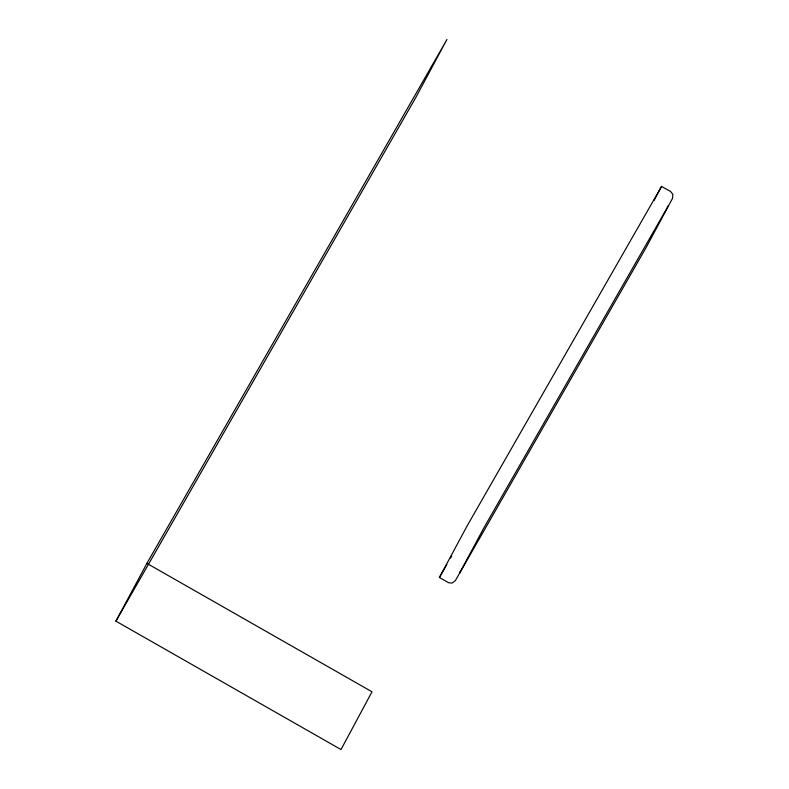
<?xml version="1.0" encoding="UTF-8"?>
<svg xmlns="http://www.w3.org/2000/svg" width="789" height="789" viewBox="0 0 789 789"><rect width="100%" height="100%" fill="white"/><g stroke="black" fill="none" stroke-linecap="round" stroke-linejoin="round"><path stroke-width="1.18" d="M460.204 571.68L459.553 573.189L483.756 528.097L668.273 205.899L667.307 207.241M439.394 577.479L467.433 525.346L661.517 186.48L670.512 191.402L672.899 194.38L672.445 198.493L646.27 247.282L455.371 580.605L452.067 583.091L448.596 582.706L439.394 577.479L446.86 564.5M115.904 621.15L146.892 563.385L446.959 39.45L415.961 97.215L115.904 621.15L341.006 749.55L372.004 691.785L146.892 563.385M653.982 200.574L661.616 186.322M450.529 558.089L451.752 555.949"/></g></svg>
